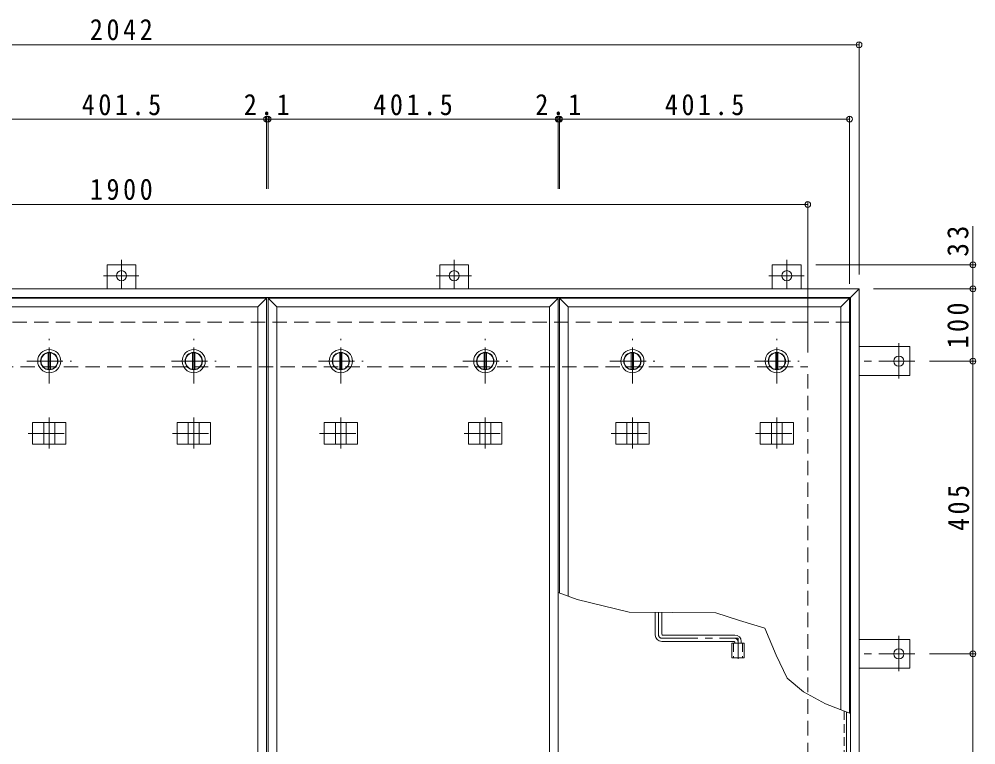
# Model space of a CAD drawing. Units: millimetres at full size, sheet at 1:10. Extents: x -2686 to 2781, y -1962 to 1908.
# Drawn here: x -1503 to -179, y 558 to 1562 of the extents above; entities that cross this region are included whole.
import ezdxf

# ---------------------------------------------------------------- set-up
doc = ezdxf.new("R2010")
doc.units = ezdxf.units.MM
doc.header["$LTSCALE"] = 10
doc.header["$PDMODE"] = 32
doc.header["$PDSIZE"] = 8
for name, pattern in [('CHAIN1', [8, 5, -1, 1, -1]), ('DASHED1', [1.8, 1.2, -0.6]), ('DASHED2', [3, 2, -1])]:
    doc.linetypes.add(name, pattern=pattern)
for name, color, linetype, lineweight in [('0-1_躯体', 2, 'DASHED2', 9), ('0-2_仕上', 4, 'Continuous', 9), ('0-3_建具', 4, 'Continuous', 9), ('0-5_寸法', 7, 'Continuous', 9), ('0-6_ハッチ', 6, 'Continuous', 9), ('0-A', 3, 'CHAIN1', 9), ('0-C', 2, 'Continuous', 9), ('0-E', 3, 'Continuous', 9), ('0-F', 7, 'Continuous', 9)]:
    doc.layers.add(name, color=color, linetype=linetype, lineweight=lineweight)
doc.styles.add('ＭＳ ゴシック', font='')
doc.styles.get('ＭＳ ゴシック').set_extended_font_data('MS Gothic')

msp = doc.modelspace()

# ---------------------------------------------------------------- linework, layer by layer
at = {"layer": '0-1_躯体'}
for p, q in [((-352.35, 1142.92), (-2370.35, 1142.92)), ((-2311.35, 1080.92), (-411.35, 1080.92)), ((-411.35, -119.08), (-411.35, 1080.92))]:
    msp.add_line(p, q, dxfattribs=at)
at = {"layer": '0-2_仕上'}
for p, q in [((-1160.6, -214.08), (-1160.6, 1175.92)), ((-1158.47, -214.08), (-1158.47, 1175.92)), ((-756.97, -214.08), (-756.97, 1175.92)), ((-754.85, 767.95), (-754.85, 1175.92)), ((-353.35, 601.69), (-353.35, 1175.92)), ((-1172.6, -202.08), (-1172.6, 1163.92)), ((-1146.47, -202.08), (-1146.47, 1163.92)), ((-768.97, -202.08), (-768.97, 1163.92)), ((-742.85, 763.62), (-742.85, 1163.92)), ((-365.35, 606.34), (-365.35, 1163.92))]:
    msp.add_line(p, q, dxfattribs=at)
at = {"layer": '0-2_仕上', "color": 3}
for p, q in [((-516.5, 698.42), (-516.5, 678.42)), ((-516.5, 698.42), (-499.2, 698.42)), ((-499.2, 698.42), (-499.2, 678.42)), ((-516.5, 678.42), (-499.2, 678.42))]:
    msp.add_line(p, q, dxfattribs=at)
at = {"layer": '0-2_仕上', "color": 3, "linetype": 'DASHED1'}
for p, q in [((-514.2, 698.42), (-514.2, 678.42)), ((-501.5, 698.42), (-501.5, 678.42))]:
    msp.add_line(p, q, dxfattribs=at)
at = {"layer": '0-2_仕上'}
for points in [[(-1172.6, 1163.92), (-1160.6, 1175.92), (-1562.1, 1175.92)], [(-1172.6, 1163.92), (-1550.1, 1163.92), (-1562.1, 1175.92)], [(-768.97, 1163.92), (-756.97, 1175.92), (-1158.47, 1175.92)], [(-768.97, 1163.92), (-1146.47, 1163.92), (-1158.47, 1175.92)], [(-365.35, 1163.92), (-353.35, 1175.92), (-754.85, 1175.92)], [(-365.35, 1163.92), (-742.85, 1163.92), (-754.85, 1175.92)]]:
    msp.add_lwpolyline(points, dxfattribs=at)
at = {"layer": '0-3_建具', "color": 2}
for p, q in [((-340.35, 1188.92), (-2382.35, 1188.92)), ((-340.35, 1188.92), (-352.35, 1176.92)), ((-340.35, -227.08), (-340.35, 1188.92)), ((-352.35, 1176.92), (-2370.35, 1176.92)), ((-352.35, -215.08), (-352.35, 1176.92))]:
    msp.add_line(p, q, dxfattribs=at)
at = {"layer": '0-3_建具', "linetype": 'CHAIN1'}
for p, q in [((-1461.35, 1011.04), (-1461.35, 967.8)), ((-1261.35, 1011.04), (-1261.35, 967.8)), ((-1057.72, 1011.04), (-1057.72, 967.8)), ((-857.72, 1011.04), (-857.72, 967.8)), ((-654.1, 1011.04), (-654.1, 967.8)), ((-454.1, 1011.04), (-454.1, 967.8)), ((-1490.76, 988.92), (-1431.94, 988.92)), ((-1290.76, 988.92), (-1231.94, 988.92)), ((-1087.13, 988.92), (-1028.31, 988.92)), ((-887.13, 988.92), (-828.31, 988.92)), ((-683.51, 988.92), (-624.69, 988.92)), ((-483.51, 988.92), (-424.69, 988.92))]:
    msp.add_line(p, q, dxfattribs=at)
at = {"layer": '0-3_建具'}
for p, q in [((-1484.44, 1003.92), (-1484.44, 973.92)), ((-1484.44, 1003.92), (-1438.26, 1003.92)), ((-1468.85, 1003.92), (-1468.85, 973.92)), ((-1453.85, 1003.92), (-1453.85, 973.92)), ((-1438.26, 1003.92), (-1438.26, 973.92)), ((-1284.44, 1003.92), (-1284.44, 973.92)), ((-1284.44, 1003.92), (-1238.26, 1003.92)), ((-1268.85, 1003.92), (-1268.85, 973.92)), ((-1253.85, 1003.92), (-1253.85, 973.92)), ((-1238.26, 1003.92), (-1238.26, 973.92)), ((-1080.81, 1003.92), (-1080.81, 973.92)), ((-1080.81, 1003.92), (-1034.63, 1003.92)), ((-1065.22, 1003.92), (-1065.22, 973.92)), ((-1050.22, 1003.92), (-1050.22, 973.92)), ((-1034.63, 1003.92), (-1034.63, 973.92)), ((-880.81, 1003.92), (-880.81, 973.92)), ((-880.81, 1003.92), (-834.63, 1003.92)), ((-865.22, 1003.92), (-865.22, 973.92)), ((-850.22, 1003.92), (-850.22, 973.92)), ((-834.63, 1003.92), (-834.63, 973.92)), ((-677.19, 1003.92), (-677.19, 973.92)), ((-677.19, 1003.92), (-631.01, 1003.92)), ((-661.6, 1003.92), (-661.6, 973.92)), ((-646.6, 1003.92), (-646.6, 973.92)), ((-631.01, 1003.92), (-631.01, 973.92)), ((-477.19, 1003.92), (-477.19, 973.92)), ((-477.19, 1003.92), (-431.01, 1003.92)), ((-461.6, 1003.92), (-461.6, 973.92)), ((-446.6, 1003.92), (-446.6, 973.92)), ((-431.01, 1003.92), (-431.01, 973.92)), ((-1484.44, 973.92), (-1438.26, 973.92)), ((-1284.44, 973.92), (-1238.26, 973.92)), ((-1080.81, 973.92), (-1034.63, 973.92)), ((-880.81, 973.92), (-834.63, 973.92)), ((-677.19, 973.92), (-631.01, 973.92)), ((-477.19, 973.92), (-431.01, 973.92))]:
    msp.add_line(p, q, dxfattribs=at)
at = {"layer": '0-5_寸法'}
msp.add_line((-182.58, 1222.12), (-182.58, 1275.88), dxfattribs=at)
msp.add_lwpolyline([(-352.35, 601.31), (-386.89, 614.68), (-417.12, 631.1), (-439.69, 650.34), (-455.05, 681.79), (-470.86, 719.25), (-505.83, 729.94), (-538.38, 740.74), (-658.54, 741.46), (-730.46, 759.15), (-756.97, 768.72)], dxfattribs=at)
at = {"layer": '0-6_ハッチ'}
for p, q in [((-622.35, 741.25), (-622.35, 709.92)), ((-613.35, 741.19), (-613.35, 710.92)), ((-612.35, 709.92), (-512.35, 709.92)), ((-513.35, 700.92), (-613.35, 700.92)), ((-512.35, 699.92), (-512.35, 698.42)), ((-503.35, 700.92), (-503.35, 698.42))]:
    msp.add_line(p, q, dxfattribs=at)
at = {"layer": '0-6_ハッチ', "linetype": 'CHAIN1'}
for p, q in [((-617.85, 741.22), (-617.85, 709.93)), ((-613.34, 705.42), (-507.85, 705.42)), ((-507.85, 677.04), (-507.85, 705.42))]:
    msp.add_line(p, q, dxfattribs=at)
at = {"layer": '0-6_ハッチ'}
for centre, radius, start, end in [((-613.35, 709.92), 9, 180, 270), ((-612.35, 710.92), 1, 180, 270), ((-512.35, 700.92), 9, 0, 90), ((-513.35, 699.92), 1, 0, 90)]:
    msp.add_arc(centre, radius, start, end, dxfattribs=at)
at = {"layer": '0-6_ハッチ', "linetype": 'CHAIN1'}
for centre, radius, start, end in [((-613.34, 709.93), 4.51, 180, 270), ((-512.35, 700.92), 4.5, 360, 89.70431)]:
    msp.add_arc(centre, radius, start, end, dxfattribs=at)
at = {"layer": '0-A', "linetype": 'DASHED1'}
msp.add_line((-361.05, 604.68), (-361.05, -169.38), dxfattribs=at)
at = {"layer": '0-A', "linetype": 'Continuous'}
msp.add_line((-357.85, -172.58), (-357.85, 603.44), dxfattribs=at)
at = {"layer": '0-C', "linetype": 'CHAIN1'}
for p, q in [((-1461.35, 1057.92), (-1461.35, 1119.92)), ((-1261.35, 1057.92), (-1261.35, 1119.92)), ((-1057.72, 1057.92), (-1057.72, 1119.92)), ((-857.72, 1057.92), (-857.72, 1119.92)), ((-654.1, 1057.92), (-654.1, 1119.92)), ((-454.1, 1057.92), (-454.1, 1119.92)), ((-1492.35, 1088.92), (-1430.35, 1088.92)), ((-1292.35, 1088.92), (-1230.35, 1088.92)), ((-1088.72, 1088.92), (-1026.72, 1088.92)), ((-888.72, 1088.92), (-826.72, 1088.92)), ((-685.1, 1088.92), (-623.1, 1088.92)), ((-485.1, 1088.92), (-423.1, 1088.92))]:
    msp.add_line(p, q, dxfattribs=at)
at = {"layer": '0-C'}
for p, q in [((-1462.85, 1100.33), (-1462.85, 1077.52)), ((-1459.85, 1100.33), (-1459.85, 1077.52)), ((-1262.85, 1100.33), (-1262.85, 1077.52)), ((-1259.85, 1100.33), (-1259.85, 1077.52)), ((-1059.22, 1100.33), (-1059.22, 1077.52)), ((-1056.22, 1100.33), (-1056.22, 1077.52)), ((-859.22, 1100.33), (-859.22, 1077.52)), ((-856.22, 1100.33), (-856.22, 1077.52)), ((-655.6, 1100.33), (-655.6, 1077.52)), ((-652.6, 1100.33), (-652.6, 1077.52)), ((-455.6, 1100.33), (-455.6, 1077.52)), ((-452.6, 1100.33), (-452.6, 1077.52))]:
    msp.add_line(p, q, dxfattribs=at)
for centre, radius in [((-1461.35, 1088.92), 16), ((-1461.35, 1088.92), 12), ((-1461.35, 1088.92), 11.5), ((-1261.35, 1088.92), 16), ((-1261.35, 1088.92), 12), ((-1261.35, 1088.92), 11.5), ((-1057.72, 1088.92), 16), ((-1057.72, 1088.92), 12), ((-1057.72, 1088.92), 11.5), ((-857.72, 1088.92), 16), ((-857.72, 1088.92), 12), ((-857.72, 1088.92), 11.5), ((-654.1, 1088.92), 16), ((-654.1, 1088.92), 12), ((-654.1, 1088.92), 11.5), ((-454.1, 1088.92), 16), ((-454.1, 1088.92), 12), ((-454.1, 1088.92), 11.5)]:
    msp.add_circle(centre, radius, dxfattribs=at)
at = {"layer": '0-E'}
for p, q in [((-1381.35, 1188.92), (-1381.35, 1222.12)), ((-1381.35, 1222.12), (-1341.35, 1222.12)), ((-1341.35, 1188.92), (-1341.35, 1222.12)), ((-920.85, 1188.92), (-920.85, 1222.12)), ((-920.85, 1222.12), (-880.85, 1222.12)), ((-880.85, 1188.92), (-880.85, 1222.12)), ((-460.35, 1222.12), (-420.35, 1222.12)), ((-460.35, 1188.92), (-460.35, 1222.12)), ((-420.35, 1188.92), (-420.35, 1222.12)), ((-340.35, 1108.92), (-270.15, 1108.92)), ((-270.15, 1108.92), (-270.15, 1068.92)), ((-340.35, 1068.92), (-270.15, 1068.92)), ((-340.35, 703.92), (-270.15, 703.92)), ((-270.15, 703.92), (-270.15, 663.92)), ((-340.35, 663.92), (-270.15, 663.92))]:
    msp.add_line(p, q, dxfattribs=at)
at = {"layer": '0-E', "linetype": 'CHAIN1'}
for p, q in [((-1361.35, 1229.28), (-1361.35, 1189.12)), ((-900.85, 1229.28), (-900.85, 1189.12)), ((-440.35, 1229.28), (-440.35, 1189.12)), ((-1386.19, 1207.12), (-1337.3, 1207.12)), ((-925.69, 1207.12), (-876.8, 1207.12)), ((-465.19, 1207.12), (-416.3, 1207.12)), ((-285.15, 1113.76), (-285.15, 1064.88)), ((-262.99, 1088.92), (-340.35, 1088.92)), ((-285.15, 708.76), (-285.15, 659.88)), ((-262.99, 683.92), (-340.35, 683.92))]:
    msp.add_line(p, q, dxfattribs=at)
at = {"layer": '0-E'}
for centre in [(-1361.35, 1207.12), (-900.85, 1207.12), (-440.35, 1207.12), (-285.15, 1088.92), (-285.15, 683.92)]:
    msp.add_circle(centre, 7, dxfattribs=at)
at = {"layer": '0-F'}
for p, q in [((-2382.35, 1526.64), (-340.35, 1526.64)), ((-340.35, 1529.64), (-340.35, 1208.92)), ((-1562.1, 1423.84), (-1160.6, 1423.84)), ((-1160.6, 1426.84), (-1160.6, 1327.25)), ((-1160.6, 1423.84), (-1158.47, 1423.84)), ((-1158.47, 1426.84), (-1158.47, 1327.25)), ((-1158.47, 1423.84), (-756.97, 1423.84)), ((-756.97, 1426.84), (-756.97, 1327.25)), ((-756.97, 1423.84), (-754.85, 1423.84)), ((-754.85, 1426.84), (-754.85, 1327.25)), ((-754.85, 1423.84), (-353.35, 1423.84)), ((-353.35, 1426.84), (-353.35, 1195.92)), ((-2311.35, 1305.64), (-411.35, 1305.64)), ((-411.35, 1308.64), (-411.35, 1100.92)), ((-179.58, 1222.12), (-400.35, 1222.12)), ((-182.58, 1188.92), (-182.58, 1222.12)), ((-179.58, 1188.92), (-320.35, 1188.92)), ((-182.58, 1188.92), (-182.58, 1088.92)), ((-179.58, 1088.92), (-242.99, 1088.92)), ((-182.58, 683.92), (-182.58, 1088.92)), ((-179.58, 683.92), (-242.99, 683.92)), ((-182.58, 277.92), (-182.58, 683.92))]:
    msp.add_line(p, q, dxfattribs=at)
for p in [(-340.35, 1526.64), (-1160.6, 1423.84), (-1158.47, 1423.84), (-756.97, 1423.84), (-754.85, 1423.84), (-353.35, 1423.84), (-411.35, 1305.64), (-182.58, 1222.12), (-182.58, 1188.92), (-182.58, 1088.92), (-182.58, 683.92)]:
    msp.add_point(p, dxfattribs=at)

# ---------------------------------------------------------------- texts
at = {"layer": '0-F', "color": 2, "char_height": 29.33, "attachment_point": 7, "style": 'ＭＳ ゴシック'}
for s, insert in [('\\T1.28;\\W0.9;2042', (-1405.1, 1532.64)), ('\\T1.28;\\W0.9;401.5', (-1416.35, 1428.84)), ('\\T1.27;\\W0.9;2.1', (-1192.04, 1428.84)), ('\\T1.28;\\W0.9;401.5', (-1012.72, 1428.84)), ('\\T1.27;\\W0.9;2.1', (-788.41, 1428.84)), ('\\T1.28;\\W0.9;401.5', (-609.1, 1428.84)), ('\\T1.28;\\W0.9;1900', (-1405.1, 1311.64))]:
    msp.add_mtext(s, dxfattribs=dict(at, insert=insert))
at = {"layer": '0-F', "color": 2, "char_height": 29.33, "attachment_point": 7, "rotation": 90, "style": 'ＭＳ ゴシック'}
for s, insert in [('\\T1.27;\\W0.95;33', (-188.58, 1233.38)), ('\\T1.27;\\W0.9;100', (-188.58, 1106.42)), ('\\T1.27;\\W0.9;405', (-187.58, 853.92))]:
    msp.add_mtext(s, dxfattribs=dict(at, insert=insert))

doc.saveas('drawing.dxf')
